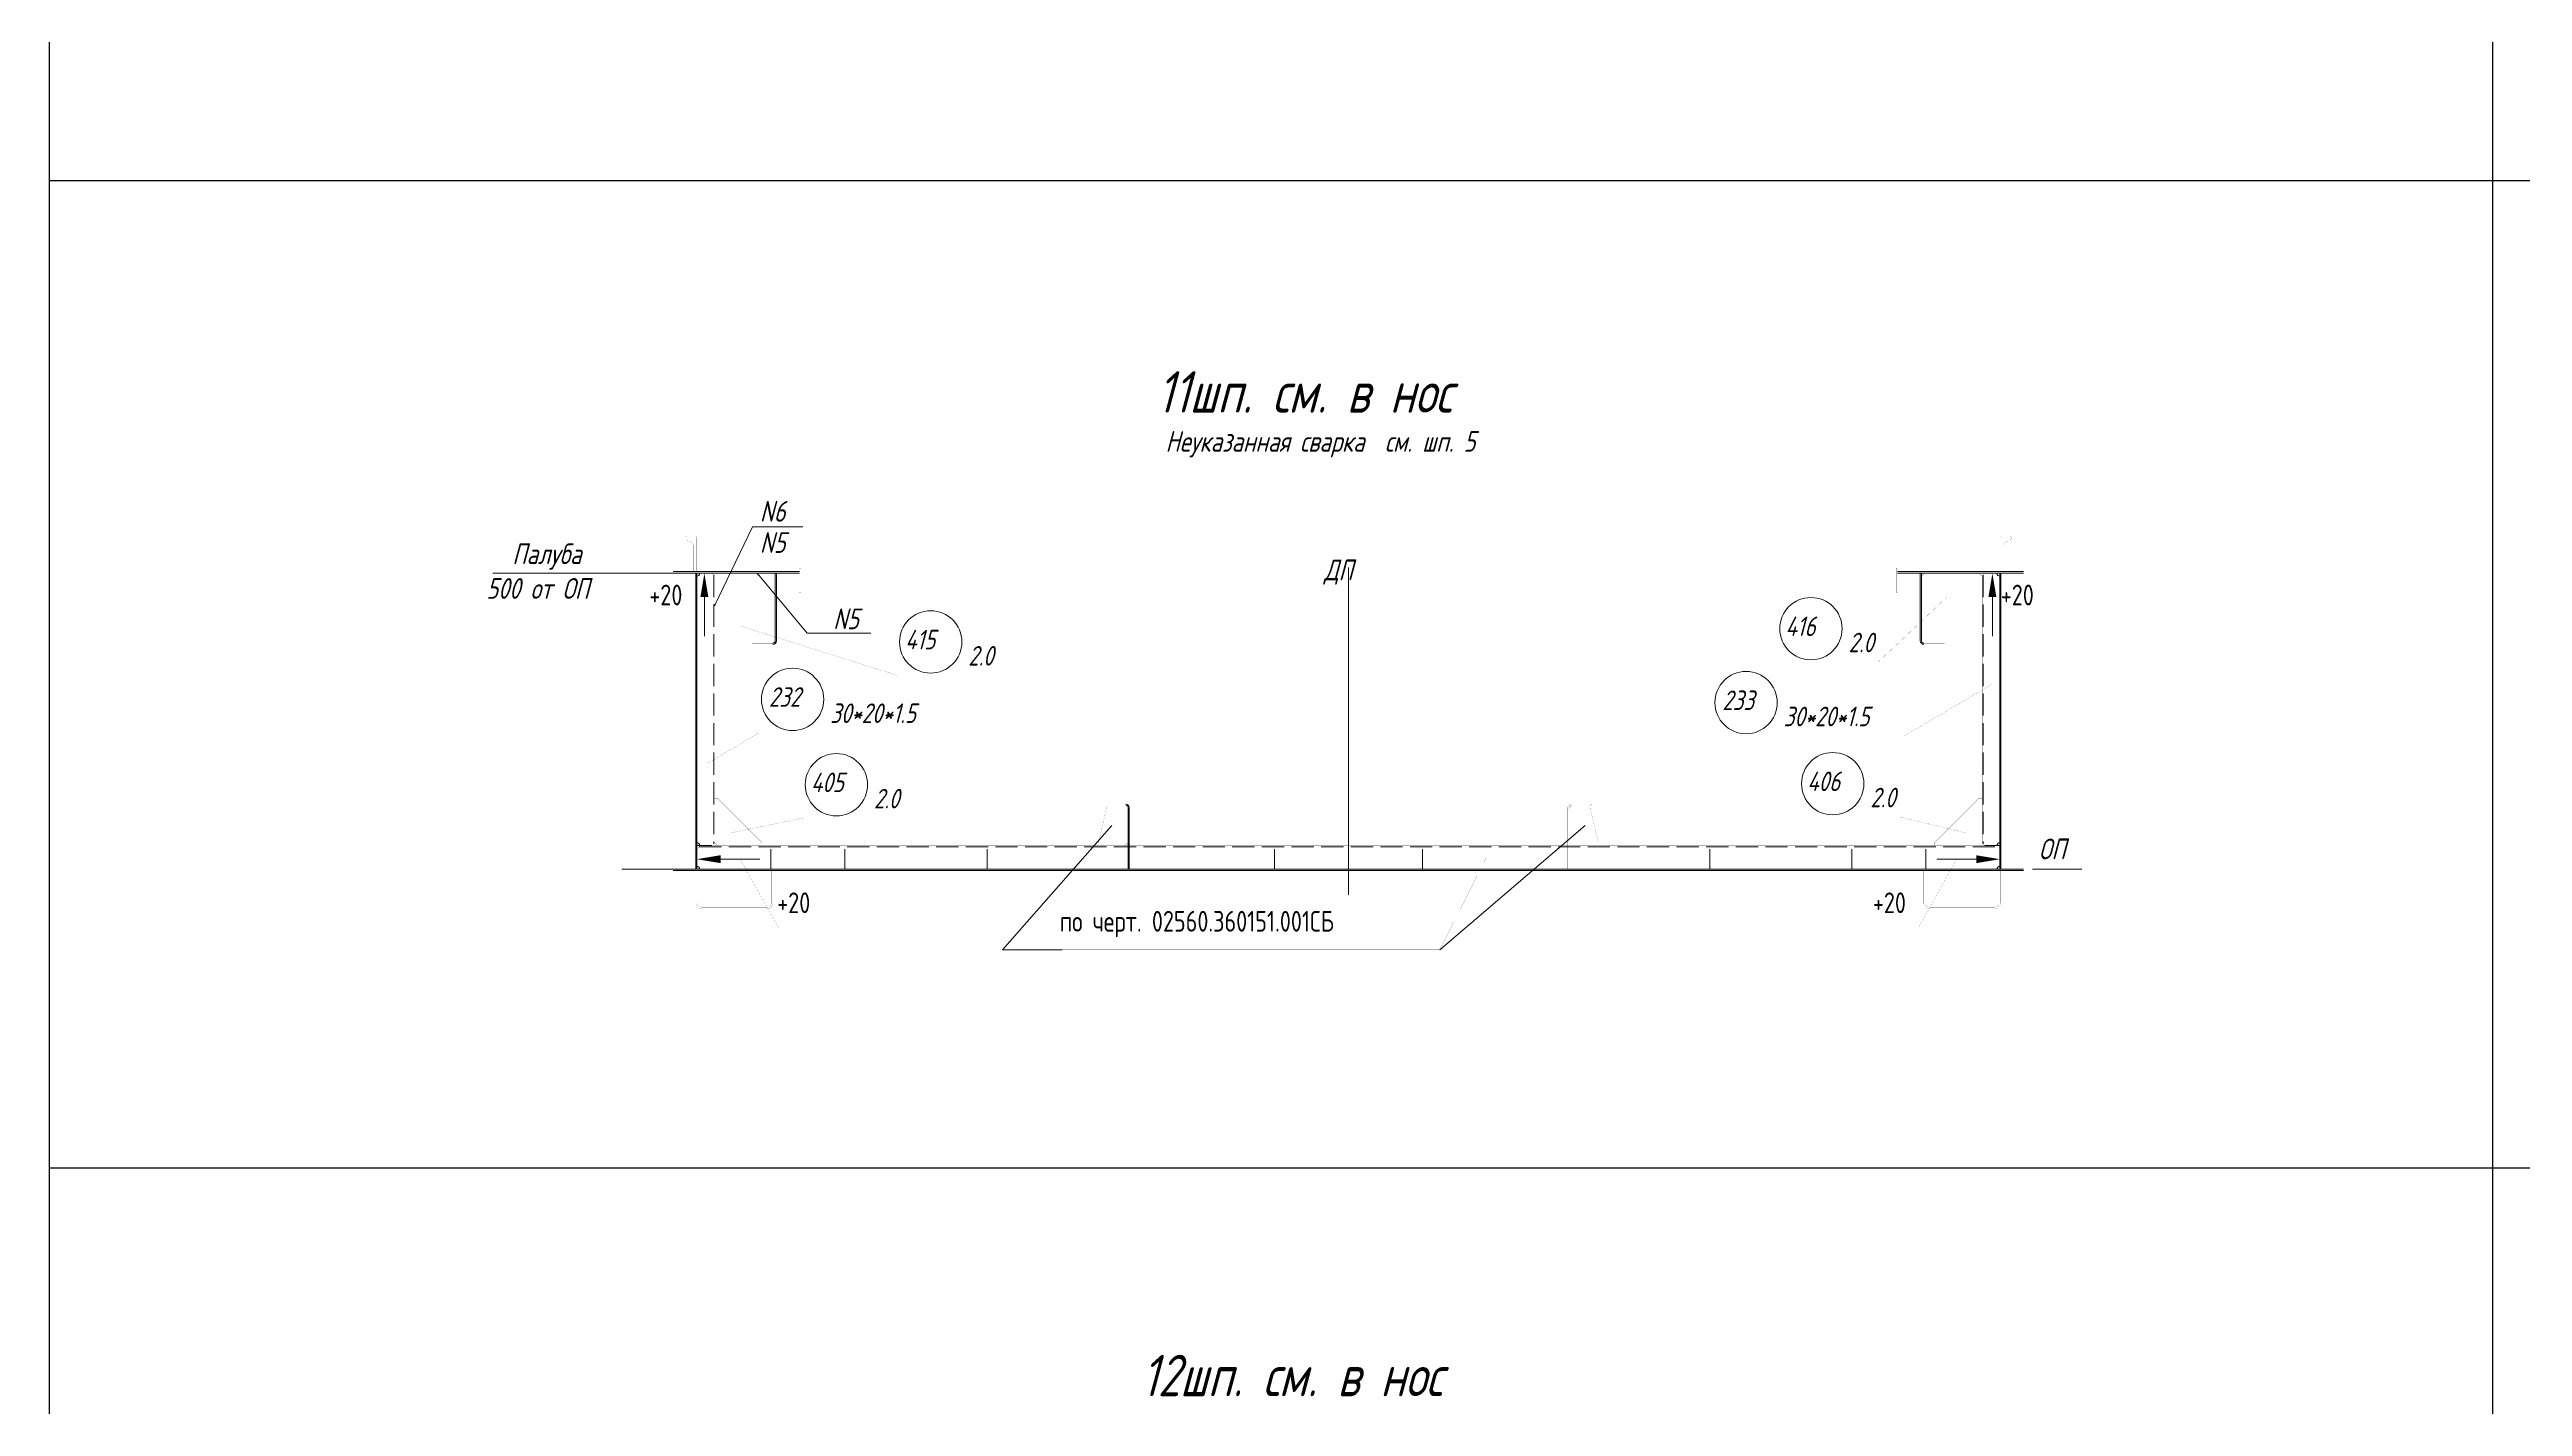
# Model space of a CAD drawing. Header units: millimetres. Extents: x 77380 to 135900, y -26587 to 17301.
# Drawn here: x 94137 to 98312, y -16172 to -13880 of the extents above; entities that cross this region are included whole.
import ezdxf

# ---------------------------------------------------------------- set-up
doc = ezdxf.new("R2010")
doc.units = ezdxf.units.MM
for name, pattern in [('K5LT32768', [0]), ('K5LT32770', [0]), ('K5LT32772', [0]), ('K5LT32773', [50, 37.5, -12.5]), ('K5LT32778', [50, 37.5, -12.5]), ('K5LT32779', [0]), ('K5LT32780', [0]), ('K5LT32788', [340.2, 240, -50, 0.2, -50]), ('K5LT32790', [0]), ('K5LT32792', [0]), ('K5LT32793', [340.2, 240, -50, 0.2, -50]), ('K5LT32831', [0]), ('K5LT32835', [0]), ('K5LT_THIN', [0])]:
    doc.linetypes.add(name, pattern=pattern)
doc.styles.add('KTEXTSTYLE', font='GOST_AU.SHX', dxfattribs={"width": 0.96, "height": 5})

# ---------------------------------------------------------------- blocks, each defined once
blk = doc.blocks.new('U86')
blk.add_hatch(color=7).paths.add_polyline_path([(121704.4, 15706.9), (121691.1, 15706.9), (121697.8, 15746.9)])
at = {"color": 7, "linetype": 'K5LT32831', "lineweight": 9}
blk.add_line((121697.8, 15706.9), (121697.8, 15640.4), dxfattribs=at)
blk = doc.blocks.new('U87')
blk.add_hatch(color=7).paths.add_polyline_path([(119516.6, 15706.9), (119529.9, 15706.9), (119523.3, 15746.9)])
at = {"color": 7, "linetype": 'K5LT32831', "lineweight": 9}
blk.add_line((119523.3, 15706.9), (119523.3, 15640.4), dxfattribs=at)
blk = doc.blocks.new('U88')
blk.add_hatch(color=7).paths.add_polyline_path([(119550.5, 15257.3), (119550.5, 15270.6), (119510.5, 15263.9)])
at = {"color": 7, "linetype": 'K5LT32831', "lineweight": 9}
blk.add_line((119550.5, 15263.9), (119617, 15263.9), dxfattribs=at)
blk = doc.blocks.new('U89')
blk.add_hatch(color=7).paths.add_polyline_path([(121670.5, 15257.3), (121670.5, 15270.6), (121710.5, 15263.9)])
at = {"color": 7, "linetype": 'K5LT32831', "lineweight": 9}
blk.add_line((121670.5, 15263.9), (121604, 15263.9), dxfattribs=at)
blk = doc.blocks.new('U106')
at = {"color": 7, "linetype": 'K5LT_THIN', "lineweight": 18}
for p, q in [((119604.4, 15825.2), (119540.5, 15691.9)), ((119540.5, 15691.9), (119542.2, 15695.6))]:
    blk.add_line(p, q, dxfattribs=at)
at = {"color": 7, "linetype": 'K5LT32835', "lineweight": 18}
for p, q in [((119540.5, 15692.1), (119540.6, 15692.1)), ((119540.5, 15692), (119540.5, 15692)), ((119540.5, 15692), (119540.5, 15692)), ((119540.6, 15692.5), (119540.8, 15692.5)), ((119540.6, 15692.4), (119540.7, 15692.3)), ((119540.6, 15692.4), (119540.7, 15692.4)), ((119540.6, 15692.3), (119540.6, 15692.2)), ((119540.6, 15692.3), (119540.7, 15692.3)), ((119540.6, 15692.2), (119540.7, 15692.3)), ((119540.6, 15692.2), (119540.6, 15692.1)), ((119540.6, 15692.2), (119540.6, 15692.2)), ((119540.6, 15692.1), (119540.6, 15692.1)), ((119540.7, 15692.8), (119541, 15692.9)), ((119540.7, 15692.8), (119540.8, 15692.5)), ((119540.7, 15692.8), (119540.9, 15692.8)), ((119540.7, 15692.7), (119540.9, 15692.8)), ((119540.7, 15692.7), (119540.8, 15692.5)), ((119540.7, 15692.6), (119540.9, 15692.7)), ((119540.7, 15692.5), (119540.8, 15692.6)), ((119540.7, 15692.5), (119540.7, 15692.4)), ((119540.8, 15693.2), (119541.2, 15693.3)), ((119540.8, 15693.2), (119541, 15692.9)), ((119540.8, 15693.1), (119541.1, 15693.2)), ((119540.8, 15693.1), (119541.1, 15693.2)), ((119540.8, 15693.1), (119540.9, 15692.8)), ((119540.8, 15693), (119541.1, 15693.1)), ((119540.8, 15693), (119540.9, 15692.7)), ((119540.8, 15692.9), (119541, 15693)), ((119540.8, 15692.9), (119540.8, 15692.6)), ((119540.9, 15693.6), (119541.4, 15693.8)), ((119540.9, 15693.7), (119541.1, 15693.2)), ((119540.9, 15693.6), (119541.4, 15693.7)), ((119540.9, 15693.5), (119541.3, 15693.6)), ((119540.9, 15693.4), (119541.3, 15693.6)), ((119540.9, 15693.5), (119541.1, 15693.1)), ((119540.9, 15693.3), (119541.2, 15693.5)), ((119540.9, 15693.4), (119541, 15693)), ((119540.9, 15693.3), (119541.2, 15693.4)), ((119540.9, 15693.3), (119541, 15693)), ((119541, 15694), (119541.6, 15694.2)), ((119541, 15693.9), (119541.6, 15694.1)), ((119541, 15694), (119541.2, 15693.4)), ((119541, 15693.9), (119541.5, 15694)), ((119541, 15693.8), (119541.5, 15694)), ((119541, 15693.9), (119541.2, 15693.4)), ((119541, 15693.7), (119541.4, 15693.9)), ((119541, 15693.8), (119541.2, 15693.3)), ((119541.1, 15694.4), (119541.8, 15694.6)), ((119541.1, 15694.3), (119541.8, 15694.5)), ((119541.1, 15694.2), (119541.7, 15694.5)), ((119541.1, 15694.4), (119541.4, 15693.8)), ((119541.1, 15694.2), (119541.7, 15694.4)), ((119541.1, 15694.3), (119541.3, 15693.7)), ((119541.1, 15694.1), (119541.6, 15694.3)), ((119541.1, 15694.2), (119541.3, 15693.6)), ((119541.1, 15694.1), (119541.3, 15693.5)), ((119541.2, 15694.8), (119541.4, 15694.9)), ((119541.2, 15694.8), (119541.5, 15694)), ((119541.2, 15694.8), (119541.4, 15694.8)), ((119541.2, 15694.7), (119541.5, 15694.8)), ((119541.2, 15694.6), (119541.6, 15694.8)), ((119541.2, 15694.7), (119541.5, 15693.9)), ((119541.2, 15694.5), (119541.7, 15694.7)), ((119541.2, 15694.5), (119541.8, 15694.7)), ((119541.2, 15694.5), (119541.4, 15693.8)), ((119541.3, 15694.9), (119541.6, 15694.2)), ((119541.3, 15694.9), (119541.5, 15694.1)), ((119541.3, 15694.9), (119541.3, 15694.9)), ((119541.4, 15694.8), (119541.6, 15694.2)), ((119541.5, 15694.8), (119541.7, 15694.3)), ((119541.6, 15694.8), (119541.7, 15694.4)), ((119541.6, 15694.7), (119541.7, 15694.5)), ((119541.7, 15694.7), (119541.8, 15694.6)), ((119541.8, 15694.7), (119541.8, 15694.7))]:
    blk.add_line(p, q, dxfattribs=at)
at = {"color": 7, "linetype": 'K5LT32835', "const_width": 0.18}
blk.add_lwpolyline([(119541.8, 15694.7), (119540.5, 15691.9), (119541.3, 15694.9)], close=True, dxfattribs=at)
blk = doc.blocks.new('U122')
at = {"color": 7, "linetype": 'K5LT32835', "lineweight": 18}
for p, q in [((119612.2, 15746.9), (119612.1, 15746.9)), ((119612.2, 15746.8), (119612.2, 15746.9)), ((119612.2, 15746.9), (119612.2, 15746.8)), ((119612.2, 15746.9), (119612.2, 15746.9)), ((119612.3, 15746.8), (119612.3, 15746.8)), ((119612.4, 15746.8), (119612.3, 15746.7)), ((119612.3, 15746.8), (119612.3, 15746.7)), ((119612.4, 15746.7), (119612.3, 15746.7)), ((119612.4, 15746.7), (119612.4, 15746.6)), ((119612.6, 15746.6), (119612.4, 15746.6)), ((119612.5, 15746.6), (119612.4, 15746.6)), ((119612.5, 15746.7), (119612.5, 15746.5)), ((119612.5, 15746.6), (119612.5, 15746.5)), ((119612.7, 15746.5), (119612.5, 15746.5)), ((119612.8, 15746.4), (119612.5, 15746.4)), ((119612.6, 15746.6), (119612.6, 15746.4)), ((119612.6, 15746.5), (119612.6, 15746.3)), ((119612.9, 15746.3), (119612.6, 15746.4)), ((119612.7, 15746.5), (119612.7, 15746.3)), ((119612.8, 15746.4), (119612.7, 15746.2)), ((119613, 15746.3), (119612.7, 15746.3)), ((119613, 15746.2), (119612.7, 15746.2)), ((119612.8, 15746.4), (119612.8, 15746.1)), ((119613.1, 15746.1), (119612.8, 15746.2)), ((119613.2, 15746.1), (119612.8, 15746.1)), ((119612.9, 15746.3), (119612.9, 15746)), ((119612.9, 15746.3), (119612.9, 15746.1)), ((119613.4, 15745.9), (119612.9, 15746)), ((119613.3, 15746), (119612.9, 15746)), ((119613.1, 15746.2), (119613, 15745.9)), ((119613, 15746.2), (119613, 15745.9)), ((119613.5, 15745.8), (119613, 15745.9)), ((119613.1, 15746.1), (119613.1, 15745.8)), ((119613.7, 15745.7), (119613.1, 15745.8)), ((119613.6, 15745.8), (119613.1, 15745.8)), ((119613.2, 15746.1), (119613.2, 15745.7)), ((119613.2, 15746), (119613.2, 15745.6)), ((119613.8, 15745.6), (119613.2, 15745.7)), ((119613.8, 15745.6), (119613.2, 15745.6)), ((119613.3, 15746), (119613.3, 15745.6)), ((119613.4, 15745.9), (119613.3, 15745.5)), ((119613.9, 15745.5), (119613.3, 15745.5)), ((119613.5, 15745.9), (119613.4, 15745.4)), ((119613.4, 15745.9), (119613.4, 15745.4)), ((119614, 15745.4), (119613.4, 15745.5)), ((119614.1, 15745.3), (119613.4, 15745.4)), ((119613.5, 15745.8), (119613.5, 15745.3)), ((119614.3, 15745.2), (119613.5, 15745.3)), ((119614.2, 15745.3), (119613.5, 15745.3)), ((119613.6, 15745.8), (119613.6, 15745.2)), ((119613.7, 15745.7), (119613.6, 15745.2)), ((119614.4, 15745.1), (119613.6, 15745.2)), ((119614.5, 15745.1), (119613.6, 15745.1)), ((119613.7, 15745.7), (119613.7, 15745.1)), ((119613.8, 15745.6), (119613.7, 15745)), ((119614.5, 15745), (119613.7, 15745.1)), ((119613.8, 15745.6), (119613.8, 15745)), ((119613.9, 15745.5), (119613.8, 15744.9)), ((119614.4, 15744.9), (119613.8, 15745)), ((119614.3, 15744.9), (119613.8, 15744.9)), ((119614, 15745.5), (119613.9, 15744.8)), ((119614.3, 15744.8), (119613.9, 15744.9)), ((119614.2, 15744.8), (119613.9, 15744.8)), ((119614.1, 15745.4), (119614, 15744.7)), ((119614, 15745.4), (119614, 15744.8)), ((119614.1, 15744.7), (119614, 15744.7)), ((119614, 15744.6), (119614, 15744.6)), ((119614.2, 15745.3), (119614.1, 15744.7)), ((119614.1, 15745.3), (119614.1, 15744.7)), ((119614.3, 15745.2), (119614.2, 15744.8)), ((119614.3, 15745.2), (119614.3, 15744.9)), ((119614.4, 15745.1), (119614.4, 15745)), ((119614.4, 15745.1), (119614.4, 15744.9)), ((119614.5, 15745), (119614.5, 15745))]:
    blk.add_line(p, q, dxfattribs=at)
at = {"color": 7, "linetype": 'K5LT_THIN', "lineweight": 18}
for p, q in [((119612.1, 15746.9), (119614.7, 15743.9)), ((119696.9, 15645.8), (119612.1, 15746.9))]:
    blk.add_line(p, q, dxfattribs=at)
at = {"color": 7, "linetype": 'K5LT32835', "const_width": 0.18}
blk.add_lwpolyline([(119614, 15744.6), (119612.1, 15746.9), (119614.5, 15745)], close=True, dxfattribs=at)

msp = doc.modelspace()

# ---------------------------------------------------------------- linework, layer by layer
at = {"color": 6}
for p, q in [((98262.304, -25985.734), (98262.304, -6183.971)), ((94137.059, -14100.665), (102487.549, -14100.665)), ((94137.059, -15768.832), (102487.549, -15768.832))]:
    msp.add_line(p, q, dxfattribs=at)
at = {"color": 7, "linetype": 'K5LT32780', "lineweight": 18}
for p, q in [((95323.889, -14686.125), (95409.208, -14686.125)), ((94885.727, -14764.352), (95190.005, -14764.352)), ((95416.365, -14865.533), (95523.887, -14865.533))]:
    msp.add_line(p, q, dxfattribs=at)
at = {"color": 3, "linetype": 'K5LT32768', "lineweight": 18, "true_color": 0x00ff00}
for p, q in [((95403.091, -14761.352), (95190.005, -14761.352)), ((95403.091, -14764.352), (95190.005, -14764.352)), ((95228.504, -15264.352), (95228.504, -14764.352)), ((95230.004, -14764.352), (95255.505, -14764.352)), ((95230.004, -15224.352), (95230.004, -14764.352)), ((95230.004, -15264.352), (95230.004, -14764.352)), ((95362.406, -14878.425), (95362.406, -14764.352)), ((95364.477, -14878.425), (95364.477, -14764.352)), ((97470.004, -14761.352), (97256.918, -14761.352)), ((97470.004, -14764.352), (97256.918, -14764.352)), ((97295.532, -14878.425), (97295.532, -14764.352)), ((97297.602, -14878.425), (97297.602, -14764.352)), ((97430.004, -14764.352), (97404.504, -14764.352)), ((97430.004, -15224.352), (97430.004, -14764.352)), ((97430.004, -15264.352), (97430.004, -14764.352)), ((97431.504, -15264.352), (97431.504, -14764.352)), ((95255.505, -15224.352), (95230.004, -15224.352)), ((95230.004, -15264.352), (95230.004, -15230.352)), ((97404.504, -15224.352), (97430.004, -15224.352)), ((97430.004, -15230.352), (97430.004, -15264.352)), ((97470.004, -15264.352), (95190.005, -15264.352)), ((97470.004, -15266.352), (95190.005, -15266.352)), ((97430.004, -15264.352), (95230.004, -15264.352))]:
    msp.add_line(p, q, dxfattribs=at)
at = {"color": 1, "linetype": 'K5LT32773', "lineweight": 18, "true_color": 0xff0000}
for p, q in [((95258.559, -14767.407), (95258.559, -15221.297)), ((97401.449, -14767.407), (97401.449, -15221.297))]:
    msp.add_line(p, q, dxfattribs=at)
at = {"color": 1, "linetype": 'K5LT32772', "lineweight": 18, "true_color": 0xff0000}
msp.add_line((96330.004, -15307.539), (96330.004, -14754.566), dxfattribs=at)
at = {"color": 7, "linetype": 'K5LT_THIN', "lineweight": 18}
for p, q in [((95930.504, -15190.352), (95745.844, -15400.502)), ((96729.504, -15190.352), (96484.329, -15400.502)), ((95846.965, -15400.502), (95745.844, -15400.502))]:
    msp.add_line(p, q, dxfattribs=at)
at = {"color": 8, "linetype": 'K5LT32779', "lineweight": 18, "true_color": 0x808080}
for p, q in [((95958.004, -15264.352), (95958.004, -15160.279)), ((95960.004, -15264.352), (95960.004, -15160.279))]:
    msp.add_line(p, q, dxfattribs=at)
at = {"color": 8, "linetype": 'K5LT32778', "lineweight": 18, "true_color": 0x808080}
msp.add_line((95234.077, -15226.279), (97425.932, -15226.279), dxfattribs=at)
at = {"color": 8, "linetype": 'K5LT32793', "lineweight": 18, "true_color": 0x808080}
for p, q in [((95355.004, -15230.352), (95355.004, -15264.352)), ((95480.004, -15230.352), (95480.004, -15264.352)), ((95720.004, -15230.352), (95720.004, -15264.352)), ((96205.004, -15230.352), (96205.004, -15264.352)), ((96455.004, -15264.352), (96455.004, -15230.352)), ((96940.005, -15264.352), (96940.005, -15230.352)), ((97180.004, -15264.352), (97180.004, -15230.352)), ((97305.004, -15264.352), (97305.004, -15230.352))]:
    msp.add_line(p, q, dxfattribs=at)
at = {"color": 1, "linetype": 'K5LT32788', "lineweight": 18, "true_color": 0xff0000}
msp.add_line((95103.359, -15264.352), (97568.388, -15264.352), dxfattribs=at)
at = {"color": 6}
msp.add_lwpolyline([(94137.059, -6183.971), (102487.549, -6183.971), (102487.549, -25985.734), (94137.059, -25985.734)], close=True, dxfattribs=at)
at = {"color": 5, "linetype": 'K5LT32792', "true_color": 0x0000ff, "const_width": 0.18}
for points in [[(95230.004, -14761.352), (95230.004, -14704.852, 0.41421536), (95226.504, -14701.352), (95214.504, -14701.352, 0.76735747), (95212.754, -14707.883), (95223.254, -14713.945, -0.2679376), (95225.004, -14716.976), (95225.004, -14761.352)], [(97430.004, -14761.352), (97430.004, -14704.852, -0.41421536), (97433.505, -14701.352), (97445.504, -14701.352, -0.76735747), (97447.254, -14707.883), (97436.755, -14713.945, 0.2679376), (97435.004, -14716.976), (97435.004, -14761.352)]]:
    msp.add_lwpolyline(points, format="xyb", dxfattribs=at)
at = {"color": 1, "linetype": 'K5LT32772', "true_color": 0xff0000, "const_width": 0.18}
for points in [[(95255.505, -14764.352), (95260.059, -14768.907), (95260.059, -15219.797), (95255.505, -15224.352)], [(95403.091, -14796.352), (95403.091, -14756.352), (95405.122, -14756.352), (95405.122, -14796.352), (95403.091, -14796.352)], [(97256.918, -14796.352), (97256.918, -14756.352), (97254.887, -14756.352), (97254.887, -14796.352), (97256.918, -14796.352)], [(97404.504, -14764.352), (97399.949, -14768.907), (97399.949, -15219.797), (97404.504, -15224.352)], [(97054.561, -14914.305), (97224.667, -14914.305), (97339.238, -14805.826)], [(95738.535, -14936.776), (95568.429, -14936.776), (95304.83, -14853.897)], [(96945.076, -15039.253), (97268.303, -15039.253), (97416.849, -14951.568)], [(95658.562, -15033.748), (95335.335, -15033.748), (95248.319, -15085.159)], [(95579.383, -15177.933), (95409.277, -15177.933), (95287.663, -15202.896)], [(97091.339, -15176.164), (97261.445, -15176.164), (97372.345, -15202.896)]]:
    msp.add_lwpolyline(points, dxfattribs=at)
at = {"color": 2, "linetype": 'K5LT32770', "true_color": 0xffff00, "const_width": 0.18}
for points in [[(95265.005, -14764.352), (95357.005, -14764.352), (95362.005, -14769.352), (95362.005, -14869.352), (95265.005, -14869.352), (95260.004, -14869.352), (95260.004, -14769.352), (95265.005, -14764.352)], [(97395.004, -14764.352), (97303.004, -14764.352), (97298.003, -14769.352), (97298.003, -14869.352), (97395.004, -14869.352), (97400.004, -14869.352), (97400.004, -14769.352), (97395.004, -14764.352)], [(95265.005, -15224.352), (95340.005, -15224.352), (95340.005, -15219.352), (95265.005, -15144.352), (95260.004, -15144.352), (95260.004, -15219.352), (95265.005, -15224.352)], [(97395.004, -15224.352), (97320.004, -15224.352), (97320.004, -15219.352), (97395.004, -15144.352), (97400.004, -15144.352), (97400.004, -15219.352), (97395.004, -15224.352)]]:
    msp.add_lwpolyline(points, dxfattribs=at)
at = {"color": 7, "linetype": 'K5LT32780', "const_width": 0.18}
for points in [[(95416.327, -14833.881), (95456.588, -14833.881), (95456.588, -14852.324), (95415.286, -14852.324)], [(95442.39, -15363.148), (95367.589, -15363.148), (95303.266, -15247.352)], [(95846.965, -15400.502), (96484.329, -15400.502), (96562.839, -15244.504)], [(97217.619, -15363.148), (97292.419, -15363.148), (97356.742, -15247.352)]]:
    msp.add_lwpolyline(points, dxfattribs=at)
at = {"color": 3, "linetype": 'K5LT32768', "true_color": 0x00ff00, "const_width": 0.18}
for points in [[(95358.265, -14884.425), (95323.141, -14884.425), (95323.141, -14882.425), (95358.265, -14882.425)], [(97301.743, -14884.425), (97336.868, -14884.425), (97336.868, -14882.425), (97301.743, -14882.425)]]:
    msp.add_lwpolyline(points, dxfattribs=at)
at = {"color": 8, "linetype": 'K5LT32779', "true_color": 0x808080, "const_width": 0.18}
for points in [[(95954.005, -15154.279), (95920.077, -15154.279), (95920.077, -15156.279), (95954.005, -15156.279)], [(95958.004, -15219.352), (95958.004, -15161.352), (95953.004, -15156.352), (95923.003, -15156.352), (95908.004, -15219.352), (95908.004, -15224.352), (95953.004, -15224.352), (95958.004, -15219.352)], [(96702.004, -15219.352), (96702.004, -15161.352), (96707.005, -15156.352), (96737.005, -15156.352), (96752.004, -15219.352), (96752.004, -15224.352), (96707.005, -15224.352), (96702.004, -15219.352)], [(95230.004, -15230.352), (95236.077, -15224.279), (97423.931, -15224.279), (97430.004, -15230.352)]]:
    msp.add_lwpolyline(points, dxfattribs=at)
at = {"color": 8, "linetype": 'K5LT32790', "true_color": 0x808080, "const_width": 0.18}
msp.add_lwpolyline([(96700.004, -15264.352), (96700.004, -15160.279, -0.41421356), (96706.003, -15154.279), (96739.931, -15154.279), (96739.931, -15156.279), (96706.003, -15156.279, 0.41421271), (96702.005, -15160.278), (96702.004, -15264.352)], format="xyb", dxfattribs=at)
for points in [[(95231.504, -15266.352), (95231.504, -15321.352, 0.41421356), (95238.504, -15328.352), (95348.504, -15328.352, 0.41421356), (95355.504, -15321.352), (95355.504, -15266.352), (95358.504, -15266.352), (95358.504, -15321.352, -0.41421356), (95348.504, -15331.352), (95238.504, -15331.352, -0.41421356), (95228.504, -15321.352), (95228.504, -15266.352)], [(97428.504, -15266.352), (97428.504, -15321.352, -0.41421356), (97421.504, -15328.352), (97311.504, -15328.352, -0.41421356), (97304.504, -15321.352), (97304.504, -15266.352), (97301.504, -15266.352), (97301.504, -15321.352, 0.41421356), (97311.504, -15331.352), (97421.504, -15331.352, 0.41421356), (97431.504, -15321.352), (97431.504, -15266.352)]]:
    msp.add_lwpolyline(points, format="xyb", close=True, dxfattribs=at)
at = {"color": 1, "linetype": 'K5LT32772', "lineweight": 18, "true_color": 0xff0000}
for centre in [(97110.921, -14857.945), (95624.789, -14880.416), (95391.695, -14977.388), (97001.437, -14982.893), (95465.637, -15121.573), (97147.699, -15119.804)]:
    msp.add_circle(centre, 52.603, dxfattribs=at)
at = {"color": 3, "linetype": 'K5LT32768', "lineweight": 18, "true_color": 0x00ff00}
for centre, radius, start, end in [((95230.004, -14764.352), 5.001, 270.002472, 359.997528), ((97430.004, -14764.352), 5.001, 180.002472, 269.997528), ((95358.285, -14878.302), 4.123, 269.717865, 358.295685), ((95358.295, -14878.241), 6.184, 269.714813, 358.295105), ((97301.713, -14878.241), 6.184, 181.70491, 270.285187), ((97301.724, -14878.302), 4.123, 181.704315, 270.282135), ((95230.004, -15224.352), 5, 0.003753, 90.00499), ((97430.004, -15224.352), 5, 89.99501, 179.996246)]:
    msp.add_arc(centre, radius, start, end, dxfattribs=at)
at = {"color": 8, "linetype": 'K5LT32779', "lineweight": 18, "true_color": 0x808080}
for centre, radius, start, end in [((95954.005, -15160.279), 6, 359.998352, 90.001648), ((95954.005, -15160.278), 3.999, 359.993195, 90.006798), ((95230.004, -15264.352), 5.001, 0.002472, 89.997528), ((97430.004, -15264.352), 5.001, 90.002472, 179.997528)]:
    msp.add_arc(centre, radius, start, end, dxfattribs=at)

# ---------------------------------------------------------------- block references
for name in ['U106', 'U87', 'U122', 'U86', 'U88', 'U89']:
    msp.add_blockref(name, (-24280.509, -30511.301))

# ---------------------------------------------------------------- texts
at = {"color": 7, "char_height": 2.5, "attachment_point": 1, "style": 'KTEXTSTYLE'}
for s, insert in [('\\H3.5;\\W0.965;\\Q15;\\Q15;\\H70.00;11шп. см. в нос', (96006.987, -14423.074)), ('\\H3.5;\\W0.965;\\Q15;\\Q15;\\H35.00;Неуказанная сварка  см. шп. 5', (96021.252, -14524.118)), ('\\H3.5;\\W0.965;\\Q15;\\Q15;\\H35.00;N6', (95336.39, -14642.273)), ('\\H3.5;\\W0.965;\\Q15;\\Q15;\\H35.00;N5', (95336.39, -14694.978)), ('\\H3.5;\\W0.965;\\Q15;\\Q15;\\H35.00;Палуба', (94918.41, -14713.947)), ('\\H3.5;\\W0.965;\\Q15;\\Q15;\\H35.00;500 от ОП', (94874.628, -14772.558)), ('\\H3.5;\\W0.965;\\Q15;\\Q15;\\H35.00;ДП', (96288.875, -14741.319)), ('\\H3.5;\\W0.965;\\Q15;\\Q0;\\H35.00;+20', (95149.85, -14783.642)), ('\\H3.5;\\W0.965;\\Q15;\\Q0;\\H35.00;+20', (97431.444, -14783.642)), ('\\H3.5;\\W0.965;\\Q15;\\Q15;\\H35.00;N5', (95460.178, -14823.914)), ('\\H3.5;\\W0.965;\\Q15;\\Q15;\\H33.00;{\\c255;415}', (95581.673, -14859.94)), ('\\H3.5;\\W0.965;\\Q15;\\Q15;\\H33.00;{\\c255;416}', (97067.805, -14837.469)), ('\\H3.5;\\W0.965;\\Q15;\\Q15;\\H33.00;{\\c255;2.0}', (95688.194, -14887.338)), ('\\H3.5;\\W0.965;\\Q15;\\Q15;\\H33.00;{\\c255;2.0}', (97174.326, -14864.867)), ('\\H3.5;\\W0.965;\\Q15;\\Q15;\\H33.00;{\\c255;232}', (95351.559, -14956.912)), ('\\H3.5;\\W0.965;\\Q15;\\Q15;\\H33.00;{\\c255;30*20*1.5}', (95455.1, -14984.309)), ('\\H3.5;\\W0.965;\\Q15;\\Q15;\\H33.00;{\\c255;233}', (96961.301, -14962.417)), ('\\H3.5;\\W0.965;\\Q15;\\Q15;\\H33.00;{\\c255;30*20*1.5}', (97064.842, -14989.814)), ('\\H3.5;\\W0.965;\\Q15;\\Q15;\\H33.00;{\\c255;405}', (95422.521, -15101.097)), ('\\H3.5;\\W0.965;\\Q15;\\Q15;\\H33.00;{\\c255;406}', (97104.583, -15099.329)), ('\\H3.5;\\W0.965;\\Q15;\\Q15;\\H33.00;{\\c255;2.0}', (95529.042, -15128.495)), ('\\H3.5;\\W0.965;\\Q15;\\Q15;\\H33.00;{\\c255;2.0}', (97211.104, -15126.726)), ('\\H3.5;\\W0.965;\\Q15;\\Q15;\\H35.00;ОП', (97495.531, -15212.591)), ('\\H3.5;\\W0.965;\\Q15;\\Q0;\\H35.00;+20', (95365.741, -15303.517)), ('\\H3.5;\\W0.965;\\Q15;\\Q0;\\H35.00;+20', (97215.554, -15303.517)), ('\\H3.5;\\W0.965;\\Q15;\\Q0;\\H35.00;по черт. 02560.360151.001СБ', (95842.655, -15334.752)), ('\\H3.5;\\W0.965;\\Q15;\\Q15;\\H70.00;12шп. см. в нос', (95980.925, -16084.541))]:
    msp.add_mtext(s, dxfattribs=dict(at, insert=insert))

doc.saveas('drawing.dxf')
